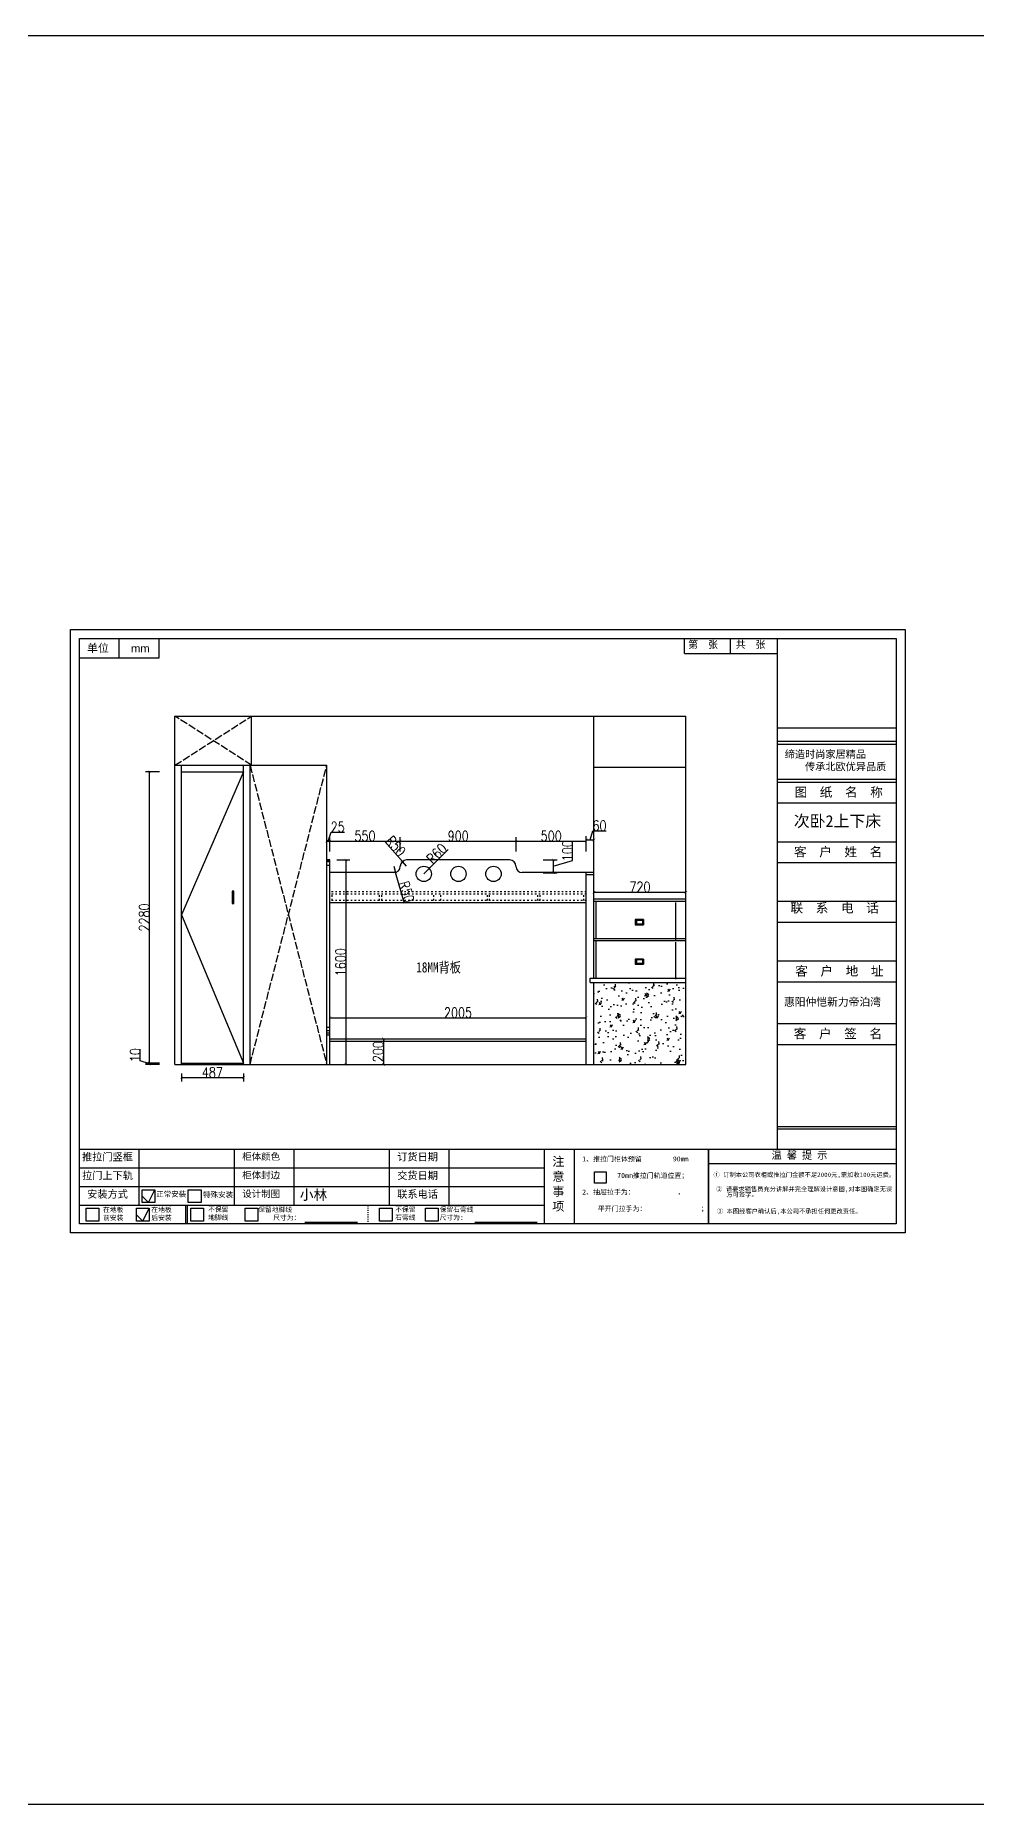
# Model space of a CAD drawing. Header units: millimetres. Extents: x 3255186 to 3429179, y -984851 to -941485.
# Drawn here: x 3392697 to 3400060, y -955326 to -941485 of the extents above; entities that cross this region are included whole.
import ezdxf
from ezdxf.lldxf.tags import DXFTag

# ---------------------------------------------------------------- set-up
doc = ezdxf.new("R2010")
doc.units = ezdxf.units.MM
doc.header["$PDMODE"] = 35
doc.linetypes.add('ACAD_ISO02W100', pattern=[15, 12, -3])
doc.linetypes.add('ACAD_ISO03W100', pattern=[30, 12, -18])
doc.layers.add('块', color=7, linetype='Continuous', lineweight=30)
doc.styles.add('CHINESE', font='', dxfattribs={"width": 0.8})
doc.styles.add('DIM_FONT', font='SIMPLEX.shx', dxfattribs={"width": 0.8})
doc.styles.add('ROMANS', font='romans')
doc.styles.get("Standard").update_dxf_attribs({"font": 'acaderef.shx', "bigfont": 'bigfont.shx'})
doc.styles.add('新宋体', font='', dxfattribs={"height": 80})
doc.styles.add('标注用字体', font='', dxfattribs={"height": 70})
doc.styles.get('CHINESE').set_extended_font_data('PMingLiU')
doc.styles.get('新宋体').set_extended_font_data('NSimSun')
doc.styles.get('标注用字体').set_extended_font_data('FangSong_GB2312')
tags = doc.linetypes.add('ACAD_ISO04W100', pattern=[30.5, 24, -3, 0.5, -3]).pattern_tags.tags
tags[10:11] = [DXFTag(74, 4), DXFTag(75, 0), DXFTag(340, '0'), DXFTag(46, 1.0), DXFTag(50, 0.0), DXFTag(44, 0.0), DXFTag(45, 0.0)]
tags[8:9] = [DXFTag(74, 4), DXFTag(75, 0), DXFTag(340, '0'), DXFTag(46, 1.0), DXFTag(50, 0.0), DXFTag(44, 0.0), DXFTag(45, 0.0)]
tags[6:7] = [DXFTag(74, 4), DXFTag(75, 0), DXFTag(340, '0'), DXFTag(46, 1.0), DXFTag(50, 0.0), DXFTag(44, 0.0), DXFTag(45, 0.0)]
tags[4:5] = [DXFTag(74, 4), DXFTag(75, 0), DXFTag(340, '0'), DXFTag(46, 1.0), DXFTag(50, 0.0), DXFTag(44, 0.0), DXFTag(45, 0.0)]
doc.dimstyles.new('ISO-25', dxfattribs={"dimtxt": 80, "dimasz": 20, "dimexe": 30, "dimexo": 80, "dimtad": 1, "dimdec": 0, "dimtxsty": 'DIM_FONT', "dimblk": 'ARCHTICK', "dimcen": 2.5, "dimadec": 0, "dimazin": 0, "dimtfac": 1, "dimtdec": 0, "dimtmove": 1, "dimatfit": 3, "dimfxl": 80, "dimfxlon": 1, "dimarcsym": 0})
doc.dimstyles.get("Standard").update_dxf_attribs({"dimscale": 100, "dimtxt": 3, "dimasz": 2, "dimexe": 1, "dimexo": 0, "dimgap": 1, "dimtad": 1, "dimdec": 0, "dimdsep": 46, "dimtxsty": 'CHINESE', "dimblk1": 'OBLIQUE', "dimblk2": 'OBLIQUE', "dimsah": 1, "dimcen": 0, "dimdle": 1, "dimclrd": 256, "dimclre": 256, "dimclrt": 256, "dimadec": 0, "dimazin": 0, "dimtfac": 1, "dimtdec": 0, "dimtix": 1, "dimtmove": 2, "dimatfit": 3, "dimldrblk": 'OBLIQUE', "dimfxl": 1, "dimtolj": 1, "dimtzin": 0, "dimarcsym": 0})
pattern_1 = [(45, (1305.171, -13759.847), (-2.245064, 2.245064), []), (45, (1305.171, -13758.2594), (-2.245064, 2.245064), [])]

# ---------------------------------------------------------------- blocks, each defined once
blk = doc.blocks.new('_ArchTick')
at = {"color": 0, "linetype": 'ByBlock', "const_width": 0.15}
blk.add_lwpolyline([(-0.5, -0.5), (0.5, 0.5)], dxfattribs=at)
blk = doc.blocks.new('*D368')
at = {"color": 0, "lineweight": -2, "ltscale": 5}
for p, q in [((3394976, -947868), (3394976, -947758)), ((3394976, -947788), (3395001, -947788)), ((3394988, -947788), (3395010, -947718)), ((3395001, -947868), (3395001, -947758)), ((3395010, -947718), (3395115, -947718))]:
    blk.add_line(p, q, dxfattribs=at)
at = {"layer": 'Defpoints', "color": 0, "ltscale": 5}
for p in [(3395001, -947788), (3394976, -947998), (3395001, -947998)]:
    blk.add_point(p, dxfattribs=at)
at = {"color": 0, "lineweight": -2, "ltscale": 5, "xscale": 20, "yscale": 20, "zscale": 20, "rotation": 180}
blk.add_blockref('_ArchTick', (3394976, -947788), dxfattribs=at)
at = {"color": 0, "lineweight": -2, "ltscale": 5, "xscale": 20, "yscale": 20, "zscale": 20}
blk.add_blockref('_ArchTick', (3395001, -947788), dxfattribs=at)
at = {"color": 0, "ltscale": 5, "insert": (3395062, -947677), "char_height": 80, "attachment_point": 5, "style": 'DIM_FONT'}
blk.add_mtext('25', dxfattribs=at)
blk = doc.blocks.new('*D369')
at = {"color": 0, "lineweight": -2, "ltscale": 5}
for p, q in [((3395001, -947868), (3395001, -947758)), ((3395001, -947788), (3395551, -947788)), ((3395551, -947868), (3395551, -947758))]:
    blk.add_line(p, q, dxfattribs=at)
at = {"layer": 'Defpoints', "color": 0, "ltscale": 5}
for p in [(3395551, -947788), (3395001, -947998), (3395551, -947985)]:
    blk.add_point(p, dxfattribs=at)
at = {"color": 0, "lineweight": -2, "ltscale": 5, "xscale": 20, "yscale": 20, "zscale": 20, "rotation": 180}
blk.add_blockref('_ArchTick', (3395001, -947788), dxfattribs=at)
at = {"color": 0, "lineweight": -2, "ltscale": 5, "xscale": 20, "yscale": 20, "zscale": 20}
blk.add_blockref('_ArchTick', (3395551, -947788), dxfattribs=at)
at = {"color": 0, "ltscale": 5, "insert": (3395276, -947748), "char_height": 80, "attachment_point": 5, "style": 'DIM_FONT'}
blk.add_mtext('550', dxfattribs=at)
blk = doc.blocks.new('*D370')
at = {"color": 0, "lineweight": -2, "ltscale": 5}
for p, q in [((3395551, -947868), (3395551, -947758)), ((3395551, -947788), (3396458, -947788)), ((3396458, -947868), (3396458, -947758))]:
    blk.add_line(p, q, dxfattribs=at)
at = {"layer": 'Defpoints', "color": 0, "ltscale": 5}
for p in [(3396458, -947788), (3395551, -947985), (3396458, -947997)]:
    blk.add_point(p, dxfattribs=at)
at = {"color": 0, "lineweight": -2, "ltscale": 5, "xscale": 20, "yscale": 20, "zscale": 20, "rotation": 180}
blk.add_blockref('_ArchTick', (3395551, -947788), dxfattribs=at)
at = {"color": 0, "lineweight": -2, "ltscale": 5, "xscale": 20, "yscale": 20, "zscale": 20}
blk.add_blockref('_ArchTick', (3396458, -947788), dxfattribs=at)
at = {"color": 0, "ltscale": 5, "insert": (3396004, -947748), "char_height": 80, "attachment_point": 5, "style": 'DIM_FONT'}
blk.add_mtext('900', dxfattribs=at)
blk = doc.blocks.new('*D371')
at = {"color": 0, "lineweight": -2, "ltscale": 5}
for p, q in [((3396458, -947868), (3396458, -947758)), ((3396458, -947788), (3397006, -947788)), ((3397006, -947868), (3397006, -947758))]:
    blk.add_line(p, q, dxfattribs=at)
at = {"layer": 'Defpoints', "color": 0, "ltscale": 5}
for p in [(3397006, -947788), (3396458, -947997), (3397006, -948035)]:
    blk.add_point(p, dxfattribs=at)
at = {"color": 0, "lineweight": -2, "ltscale": 5, "xscale": 20, "yscale": 20, "zscale": 20, "rotation": 180}
blk.add_blockref('_ArchTick', (3396458, -947788), dxfattribs=at)
at = {"color": 0, "lineweight": -2, "ltscale": 5, "xscale": 20, "yscale": 20, "zscale": 20}
blk.add_blockref('_ArchTick', (3397006, -947788), dxfattribs=at)
at = {"color": 0, "ltscale": 5, "insert": (3396732, -947748), "char_height": 80, "attachment_point": 5, "style": 'DIM_FONT'}
blk.add_mtext('500', dxfattribs=at)
blk = doc.blocks.new('*D372')
at = {"color": 0, "lineweight": -2, "ltscale": 5}
for p in [(3395430, -947790), (3395601, -947985)]:
    blk.add_line(p, (3395568, -947947), dxfattribs=at)
at = {"layer": 'Defpoints', "color": 0, "ltscale": 5}
for p in [(3395568, -947947), (3395601, -947985)]:
    blk.add_point(p, dxfattribs=at)
at = {"color": 0, "lineweight": -2, "ltscale": 5, "xscale": 20, "yscale": 20, "zscale": 20, "rotation": 311.2728674683372}
blk.add_blockref('_ArchTick', (3395568, -947947), dxfattribs=at)
at = {"color": 0, "ltscale": 5, "insert": (3395516, -947827), "char_height": 80, "attachment_point": 5, "rotation": 311.2729, "style": 'DIM_FONT'}
blk.add_mtext('R50', dxfattribs=at)
blk = doc.blocks.new('*D373')
at = {"color": 0, "lineweight": -2, "ltscale": 5}
for p in [(3395501, -947985), (3395585, -948277)]:
    blk.add_line(p, (3395515, -948033), dxfattribs=at)
at = {"layer": 'Defpoints', "color": 0, "ltscale": 5}
for p in [(3395501, -947985), (3395515, -948033)]:
    blk.add_point(p, dxfattribs=at)
at = {"color": 0, "lineweight": -2, "ltscale": 5, "xscale": 20, "yscale": 20, "zscale": 20, "rotation": 106.1117004443159}
blk.add_blockref('_ArchTick', (3395515, -948033), dxfattribs=at)
at = {"color": 0, "ltscale": 5, "insert": (3395601, -948184), "char_height": 80, "attachment_point": 5, "rotation": 286.1117, "style": 'DIM_FONT'}
blk.add_mtext('R50', dxfattribs=at)
blk = doc.blocks.new('*D374')
at = {"color": 0, "lineweight": -2, "ltscale": 5}
for p in [(3395925, -947854), (3395735, -948045)]:
    blk.add_line(p, (3395778, -948002), dxfattribs=at)
at = {"layer": 'Defpoints', "color": 0, "ltscale": 5}
for p in [(3395735, -948045), (3395778, -948002)]:
    blk.add_point(p, dxfattribs=at)
at = {"color": 0, "lineweight": -2, "ltscale": 5, "xscale": 20, "yscale": 20, "zscale": 20, "rotation": 225.0260053681969}
blk.add_blockref('_ArchTick', (3395778, -948002), dxfattribs=at)
at = {"color": 0, "ltscale": 5, "insert": (3395837, -947885), "char_height": 80, "attachment_point": 5, "rotation": 45.026, "style": 'DIM_FONT'}
blk.add_mtext('R60', dxfattribs=at)
blk = doc.blocks.new('*D375')
at = {"color": 0, "lineweight": -2, "ltscale": 5}
for p, q in [((3395056, -947935), (3395156, -947935)), ((3395126, -947935), (3395126, -949535)), ((3395056, -949535), (3395156, -949535))]:
    blk.add_line(p, q, dxfattribs=at)
at = {"layer": 'Defpoints', "color": 0, "ltscale": 5}
for p in [(3394976, -947935), (3394976, -949535), (3395126, -949535)]:
    blk.add_point(p, dxfattribs=at)
at = {"color": 0, "lineweight": -2, "ltscale": 5, "xscale": 20, "yscale": 20, "zscale": 20}
for p, rotation in [((3395126, -947935), 90), ((3395126, -949535), 270)]:
    blk.add_blockref('_ArchTick', p, dxfattribs=dict(at, rotation=rotation))
at = {"color": 0, "ltscale": 5, "insert": (3395085, -948735), "char_height": 80, "attachment_point": 5, "rotation": 90, "style": 'DIM_FONT'}
blk.add_mtext('1600', dxfattribs=at)
blk = doc.blocks.new('*D378')
at = {"color": 0, "lineweight": -2, "ltscale": 5}
for p, q in [((3397006, -947858), (3397006, -947748)), ((3397006, -947778), (3397066, -947778)), ((3397036, -947778), (3397057, -947708)), ((3397057, -947708), (3397162, -947708)), ((3397066, -947858), (3397066, -947748))]:
    blk.add_line(p, q, dxfattribs=at)
at = {"layer": 'Defpoints', "color": 0, "ltscale": 5}
for p in [(3397066, -947778), (3397006, -948035), (3397066, -948895)]:
    blk.add_point(p, dxfattribs=at)
at = {"color": 0, "lineweight": -2, "ltscale": 5, "xscale": 20, "yscale": 20, "zscale": 20, "rotation": 180}
blk.add_blockref('_ArchTick', (3397006, -947778), dxfattribs=at)
at = {"color": 0, "lineweight": -2, "ltscale": 5, "xscale": 20, "yscale": 20, "zscale": 20}
blk.add_blockref('_ArchTick', (3397066, -947778), dxfattribs=at)
at = {"color": 0, "ltscale": 5, "insert": (3397110, -947667), "char_height": 80, "attachment_point": 5, "style": 'DIM_FONT'}
blk.add_mtext('60', dxfattribs=at)
blk = doc.blocks.new('*D405')
at = {"color": 0, "lineweight": -2, "ltscale": 5}
for p, q in [((3396899, -947939), (3396899, -947786)), ((3396668, -947935), (3396778, -947935)), ((3396748, -947935), (3396748, -948035)), ((3396748, -947985), (3396899, -947939)), ((3396668, -948035), (3396778, -948035))]:
    blk.add_line(p, q, dxfattribs=at)
at = {"layer": 'Defpoints', "color": 0, "ltscale": 5}
for p in [(3396406, -947935), (3396506, -948035), (3396748, -948035)]:
    blk.add_point(p, dxfattribs=at)
at = {"color": 0, "lineweight": -2, "ltscale": 5, "xscale": 20, "yscale": 20, "zscale": 20}
for p, rotation in [((3396748, -947935), 90), ((3396748, -948035), 270)]:
    blk.add_blockref('_ArchTick', p, dxfattribs=dict(at, rotation=rotation))
at = {"color": 0, "ltscale": 5, "insert": (3396859, -947863), "char_height": 80, "attachment_point": 5, "rotation": 90, "style": 'DIM_FONT'}
blk.add_mtext('100', dxfattribs=at)
blk = doc.blocks.new('*D406')
at = {"color": 0, "lineweight": -2, "ltscale": 5}
for p, q in [((3395419, -949335), (3395449, -949335)), ((3395419, -949335), (3395419, -949535)), ((3395419, -949535), (3395449, -949535))]:
    blk.add_line(p, q, dxfattribs=at)
at = {"layer": 'Defpoints', "color": 0, "ltscale": 5}
for p in [(3395382, -949335), (3395382, -949535), (3395419, -949535)]:
    blk.add_point(p, dxfattribs=at)
at = {"color": 0, "lineweight": -2, "ltscale": 5, "xscale": 20, "yscale": 20, "zscale": 20}
for p, rotation in [((3395419, -949335), 90), ((3395419, -949535), 270)]:
    blk.add_blockref('_ArchTick', p, dxfattribs=dict(at, rotation=rotation))
at = {"color": 0, "ltscale": 5, "insert": (3395378, -949435), "char_height": 80, "attachment_point": 5, "rotation": 90, "style": 'DIM_FONT'}
blk.add_mtext('200', dxfattribs=at)
blk = doc.blocks.new('*D407')
at = {"color": 0, "lineweight": -2, "ltscale": 5}
for p, q in [((3395001, -949250), (3395001, -949140)), ((3395001, -949170), (3397006, -949170)), ((3397006, -949250), (3397006, -949140))]:
    blk.add_line(p, q, dxfattribs=at)
at = {"layer": 'Defpoints', "color": 0, "ltscale": 5}
for p in [(3397006, -949170), (3395001, -949335), (3397006, -949335)]:
    blk.add_point(p, dxfattribs=at)
at = {"color": 0, "lineweight": -2, "ltscale": 5, "xscale": 20, "yscale": 20, "zscale": 20, "rotation": 180}
blk.add_blockref('_ArchTick', (3395001, -949170), dxfattribs=at)
at = {"color": 0, "lineweight": -2, "ltscale": 5, "xscale": 20, "yscale": 20, "zscale": 20}
blk.add_blockref('_ArchTick', (3397006, -949170), dxfattribs=at)
at = {"color": 0, "ltscale": 5, "insert": (3396003, -949130), "char_height": 80, "attachment_point": 5, "style": 'DIM_FONT'}
blk.add_mtext('2005', dxfattribs=at)
blk = doc.blocks.new('衣柜内拉手')
h = blk.add_hatch()
h.set_pattern_fill('STEEL', color=256, style=0)
h.set_pattern_definition(pattern_1)
h.paths.add_polyline_path([(-30, 0), (-40, 0), (-40, -50), (-30, -50)])
h = blk.add_hatch()
h.set_pattern_fill('STEEL', color=256, style=0)
h.set_pattern_definition(pattern_1)
h.paths.add_polyline_path([(40, 0), (30, 0), (30, -50), (40, -50)])
for p, q in [((-40, 0), (40, 0)), ((-40, 0), (-40, -50)), ((-30, 0), (-30, -50)), ((30, 0), (30, -50)), ((40, 0), (40, -50)), ((40, -50), (-40, -50))]:
    blk.add_line(p, q)
for centre, start, end in [((0, -258), 83.1787, 96.8213), ((0, 208), 263.1787, 276.8213)]:
    blk.add_arc(centre, 253, start, end)
blk = doc.blocks.new('*D410')
at = {"color": 0, "lineweight": -2, "ltscale": 5}
for p, q in [((3397066, -948188), (3397066, -948158)), ((3397066, -948188), (3397786, -948188)), ((3397786, -948188), (3397786, -948158))]:
    blk.add_line(p, q, dxfattribs=at)
at = {"layer": 'Defpoints', "color": 0, "ltscale": 5}
for p in [(3397786, -948188), (3397066, -948261), (3397786, -948261)]:
    blk.add_point(p, dxfattribs=at)
at = {"color": 0, "lineweight": -2, "ltscale": 5, "xscale": 20, "yscale": 20, "zscale": 20, "rotation": 180}
blk.add_blockref('_ArchTick', (3397066, -948188), dxfattribs=at)
at = {"color": 0, "lineweight": -2, "ltscale": 5, "xscale": 20, "yscale": 20, "zscale": 20}
blk.add_blockref('_ArchTick', (3397786, -948188), dxfattribs=at)
at = {"color": 0, "ltscale": 5, "insert": (3397426, -948147), "char_height": 80, "attachment_point": 5, "style": 'DIM_FONT'}
blk.add_mtext('720', dxfattribs=at)
blk = doc.blocks.new('*D475')
at = {"color": 0, "lineweight": -2, "ltscale": 5}
for p, q in [((3393669, -947245), (3393559, -947245)), ((3393589, -949525), (3393589, -947245)), ((3393669, -949525), (3393559, -949525))]:
    blk.add_line(p, q, dxfattribs=at)
at = {"layer": 'Defpoints', "color": 0, "ltscale": 5}
for p in [(3393589, -947245), (3393839, -947245), (3393839, -949525)]:
    blk.add_point(p, dxfattribs=at)
at = {"color": 0, "lineweight": -2, "ltscale": 5, "xscale": 20, "yscale": 20, "zscale": 20}
for p, rotation in [((3393589, -947245), 90), ((3393589, -949525), 270)]:
    blk.add_blockref('_ArchTick', p, dxfattribs=dict(at, rotation=rotation))
at = {"color": 0, "ltscale": 5, "insert": (3393549, -948385), "char_height": 80, "attachment_point": 5, "rotation": 90, "style": 'DIM_FONT'}
blk.add_mtext('2280', dxfattribs=at)
blk = doc.blocks.new('*D476')
at = {"color": 0, "lineweight": -2, "ltscale": 5}
for p, q in [((3393839, -949605), (3393839, -949668)), ((3393839, -949638), (3394326, -949638)), ((3394326, -949605), (3394326, -949668))]:
    blk.add_line(p, q, dxfattribs=at)
at = {"layer": 'Defpoints', "color": 0, "ltscale": 5}
for p in [(3393839, -949525), (3394326, -949525), (3394326, -949638)]:
    blk.add_point(p, dxfattribs=at)
at = {"color": 0, "lineweight": -2, "ltscale": 5, "xscale": 20, "yscale": 20, "zscale": 20, "rotation": 180}
blk.add_blockref('_ArchTick', (3393839, -949638), dxfattribs=at)
at = {"color": 0, "lineweight": -2, "ltscale": 5, "xscale": 20, "yscale": 20, "zscale": 20}
blk.add_blockref('_ArchTick', (3394326, -949638), dxfattribs=at)
at = {"color": 0, "ltscale": 5, "insert": (3394082, -949598), "char_height": 80, "attachment_point": 5, "style": 'DIM_FONT'}
blk.add_mtext('487', dxfattribs=at)
blk = doc.blocks.new('*D477')
at = {"color": 0, "lineweight": -2, "ltscale": 5}
for p, q in [((3393518, -949508), (3393518, -949416)), ((3393589, -949530), (3393518, -949508)), ((3393669, -949525), (3393559, -949525)), ((3393669, -949535), (3393559, -949535)), ((3393589, -949525), (3393589, -949535))]:
    blk.add_line(p, q, dxfattribs=at)
at = {"layer": 'Defpoints', "color": 0, "ltscale": 5}
for p in [(3393589, -949535), (3393839, -949525), (3393839, -949535)]:
    blk.add_point(p, dxfattribs=at)
at = {"color": 0, "lineweight": -2, "ltscale": 5, "xscale": 20, "yscale": 20, "zscale": 20}
for p, rotation in [((3393589, -949525), 90), ((3393589, -949535), 270)]:
    blk.add_blockref('_ArchTick', p, dxfattribs=dict(at, rotation=rotation))
at = {"color": 0, "ltscale": 5, "insert": (3393478, -949462), "char_height": 80, "attachment_point": 5, "rotation": 90, "style": 'DIM_FONT'}
blk.add_mtext('10', dxfattribs=at)
blk = doc.blocks.new('M')
for p, q in [((7224, 24106), (7224, 32333)), ((7224, 32333), (18599, 32332)), ((18599, 32332), (18599, 24106)), ((7346, 24228), (7345, 32211)), ((7345, 32211), (18477, 32210)), ((7886, 31941), (7886, 32211)), ((8426, 32211), (8426, 31941)), ((15589, 32004), (15589, 32211)), ((16220, 32004), (16220, 32211)), ((16852, 32210), (16852, 25243)), ((18477, 32210), (18477, 24228)), ((8426, 31941), (7345, 31941)), ((15589, 32004), (16852, 32004)), ((16852, 30991), (18477, 30991)), ((16852, 30810), (18477, 30810)), ((16852, 30770), (18477, 30770)), ((16852, 30294), (18477, 30294)), ((16852, 30253), (18477, 30253)), ((16852, 29969), (18477, 29969)), ((16852, 29440), (18477, 29440)), ((16852, 29156), (18477, 29156)), ((16852, 28628), (18477, 28628)), ((16852, 28343), (18477, 28343)), ((16852, 27815), (18477, 27815)), ((16852, 27531), (18477, 27531)), ((16852, 26962), (18477, 26962)), ((16852, 26677), (18477, 26677)), ((16852, 25557), (18477, 25557)), ((16852, 25527), (18477, 25527)), ((18477, 25243), (7346, 25243)), ((8159, 24482), (8159, 25243)), ((9459, 24482), (9459, 25243)), ((10272, 24482), (10272, 25243)), ((11572, 24482), (11572, 25243)), ((12385, 24482), (12385, 25243)), ((13685, 24228), (13685, 25243)), ((14091, 24228), (14091, 25243)), ((15913, 25243), (15913, 24232)), ((15916, 25243), (15916, 24232)), ((13685, 24989), (7346, 24989)), ((18477, 25050), (15913, 25050)), ((13685, 24736), (7346, 24736)), ((13685, 24482), (7346, 24482)), ((8792, 24228), (8792, 24482)), ((8819, 24228), (8819, 24482)), ((18477, 24228), (7346, 24228)), ((10414, 24254), (11133, 24254)), ((12734, 24254), (13581, 24254)), ((18599, 24106), (7224, 24106))]:
    blk.add_line(p, q)
at = {"color": 0, "ltscale": 5}
for p, q in [((8199, 24608), (8286, 24520)), ((8286, 24520), (8372, 24696)), ((8207, 24266), (8294, 24442)), ((8121, 24354), (8207, 24266))]:
    blk.add_line(p, q, dxfattribs=at)
at = {"linetype": 'ACAD_ISO03W100'}
blk.add_line((11279, 24228), (11279, 24482), dxfattribs=at)
at = {"lineweight": 25}
for points in [[(7434, 24442), (7607, 24442), (7607, 24266), (7434, 24266)], [(8120, 24442), (8293, 24442), (8293, 24266), (8120, 24266)], [(8861, 24442), (9034, 24442), (9034, 24266), (8861, 24266)], [(9601, 24442), (9774, 24442), (9774, 24266), (9601, 24266)], [(11433, 24442), (11606, 24442), (11606, 24266), (11433, 24266)], [(12062, 24442), (12235, 24442), (12235, 24266), (12062, 24266)]]:
    blk.add_lwpolyline(points, close=True, dxfattribs=at)
at = {"layer": '块'}
blk.add_lwpolyline([(14364, 24939), (14524, 24939), (14524, 24783), (14364, 24783)], close=True, dxfattribs=at)
at = {"layer": '块', "lineweight": 25}
for points in [[(8199, 24696), (8372, 24696), (8372, 24520), (8199, 24520)], [(8828, 24696), (9001, 24696), (9001, 24520), (8828, 24520)]]:
    blk.add_lwpolyline(points, close=True, dxfattribs=at)
at = {"char_height": 109.1, "attachment_point": 5}
for s, insert in [('{\\fSimSun|b0|i0|c134|p54;单位}', (7596, 32074)), ('{\\fArial|b0|i0|c0|p32;mm}', (8174, 32074))]:
    blk.add_mtext(s, dxfattribs=dict(at, insert=insert))
at = {"attachment_point": 1}
for s, insert, char_height, width in [('{\\fSimSun|b0|i0|c134|p54;第  张}', (15641, 32177), 99.06, 2286.9), ('{\\fSimSun|b0|i0|c134|p54;共  张}', (16289, 32178), 99.06, 2286.9), ('{\\fSimSun|b0|i0|c134|p2;缔造时尚家居精品\\P    传承北欧优异品质}', (16957, 30683), 101.58, 1676.49), ('{\\fSimSun|b0|i0|c134|p54;推拉门竖框}', (7380, 25194), 101.58, 748), ('{\\fSimSun|b0|i0|c134|p54;订货日期}', (11676, 25194), 101.58, 567.91), ('{\\fSimHei|b0|i0|c134|p2;注意事项}', (13789, 25141), 121.9, 119.08), ('{\\fSimSun|b0|i0|c134|p54;温 馨 提 示}', (16777, 25217), 101.58, 2345.16), ('{\\fSimSun|b0|i0|c134|p54;拉门上下轨}', (7380, 24940), 101.58, 748), ('{\\fSimSun|b0|i0|c134|p54;交货日期}', (11676, 24940), 101.58, 567.91), ('{\\fSimSun|b0|i0|c134|p54;安装方式}', (7450, 24686), 101.58, 567.91), ('{\\fSimSun|b0|i0|c134|p54;正常安装}', (8390, 24672), 73.14, 538.56), ('{\\fSimSun|b0|i0|c134|p54;特殊安装}', (9029, 24665), 73.14, 538.56), ('{\\fSimSun|b0|i0|c134|p54;联系电话}', (11676, 24686), 101.58, 567.91), ('{\\fSimSun|b0|i0|c134|p54;在地板\\P前安装}', (7666, 24456), 65.83, 645.46), ('{\\fSimSun|b0|i0|c134|p54;在地板\\P后安装}', (8324, 24456), 65.83, 645.46), ('{\\fSimSun|b0|i0|c134|p54;不保留\\P地脚线}', (9098, 24460), 65.83, 645.46), ('{\\fSimSun|b0|i0|c134|p54;保留地脚线\\P    尺寸为：}', (9780, 24458), 65.83, 801.54), ('{\\fSimSun|b0|i0|c134|p54;不保留\\P\\fSimSun|b0|i0|c134|p2;石膏线}', (11648, 24460), 65.83, 645.46), ('{\\fSimSun|b0|i0|c134|p54;保留\\fSimSun|b0|i0|c134|p2;石膏线\\P尺寸为:}', (12254, 24460), 65.83, 645.46)]:
    blk.add_mtext(s, dxfattribs=dict(at, insert=insert, char_height=char_height, width=width))
for s, insert, char_height, width, style in [('图  纸  名  称', (17091, 30178), 126.2, 1414.86, '新宋体'), ('客  户  姓  名', (17083, 29365), 126.2, 1414.86, '新宋体'), ('联  系  电  话', (17036, 28600), 126.2, 1756.25, '新宋体'), ('客  户  地  址', (17100, 27740), 126.2, 1414.86, '新宋体'), ('客  户  签  名', (17081, 26887), 126.2, 1414.86, '新宋体'), ('柜体颜色  ', (9563, 25194), 92.1, 1815.91, '新宋体'), ('{\\fSimSun|b0|i0|c134|p2;1、推拉门柜体预留        90mm           \\P       \\P         70mm推拉门轨道位置；\\P\\P2、抽屉拉手为：\\L           \\l，\\P   \\P    平开门拉手为：\\L              \\l；\\P               }', (14197, 25149), 67.72, 4207.93, '标注用字体'), ('{\\fSimSun|b0|i0|c134|p54;柜体封边}', (9563, 24940), 92.1, 1815.91, '新宋体'), ('{\\fSimSun|b0|i0|c134|p54;设计制图}', (9563, 24686), 92.1, 1815.91, '新宋体')]:
    blk.add_mtext(s, dxfattribs=dict(at, insert=insert, char_height=char_height, width=width, style=style))
at = {"char_height": 101.55, "attachment_point": 1, "style": 'ROMANS'}
for s, insert in [('{\\fSimSun|b0|i0|c134|p2;\\H0.8x;     \\H0.75x;    ① 订制本公司衣柜或推拉门金额不足2000元,需加收100元运费。\\P        }', (15519, 24930)), ('{\\fSimSun|b0|i0|c134|p2;\\P\\H0.6x;        \u3000 ② 请要求销售员充分讲解并完全理解设计意图,对本图确定无误}', (15508, 24904)), ('{\\fSimSun|b0|i0|c134|p2;\\P\\H0.6x;\\P           方可签字。}', (15638, 24931)), ('{\\fSimSun|b0|i0|c134|p2;\\P\\H0.6x;           ③ 本图经客户确认后,本公司不承担任何更改责任。}', (15508, 24602))]:
    blk.add_mtext(s, dxfattribs=dict(at, insert=insert))

msp = doc.modelspace()

# ---------------------------------------------------------------- hatches: boundary and pattern name
at = {"ltscale": 5}
h = msp.add_hatch(dxfattribs=at)
h.set_pattern_fill('AR-CONC', color=252, angle=45, style=0)
h.set_pattern_definition([(95, (98938.11, -34159.81), (140.0946503, 117.5533794), [19.05, -209.55]), (40, (98938.11, -34159.81), (-160.017889, 110.177007), [15.24, -167.64]), (145.451, (98949.78, -34150.02), (-19.922158, 227.730237), [16.19, -178.09]), (91.1842, (98902.2, -34123.9), (221.410243, 161.953413), [28.575, -314.325]), (141.6356, (98920.64, -34110.4), (-7.086144, 342.826432), [24.285, -267.135]), (36.184, (98902.2, -34123.9), (-7.085572, 342.826385), [22.86, -251.46]), (66, (98929.13, -34114.91), (179.520551, 34.895268), [19.05, -209.55]), (11, (98929.13, -34114.91), (-86.539927, 173.941193), [15.24, -167.64]), (116.4514, (98944.09, -34112), (92.98004, 208.836456), [16.19, -178.09]), (82.5, (98938.11, -34159.81), (-57.6054691, 61.9734137), [0, -165.608, 0, -170.18, 0, -168.275]), (52.5, (98938.11, -34159.81), (-23.5897273, 118.0870003), [0, -97.028, 0, -161.798, 0, -64.135]), (12.5, (98898.06, -34199.864), (99.927863, 91.8261956), [0, -63.5, 0, -198.12, 0, -262.89]), (2.5, (98880.1, -34217.82), (86.7639044, 122.722393), [0, -82.55, 0, -131.572, 0, -186.69])])
h.paths.add_polyline_path([(3397065.9, -949534.7), (3397785.9, -949534.7), (3397785.9, -948894.7), (3397065.9, -948894.7)])

# ---------------------------------------------------------------- linework, layer by layer
for p, q in [((3393788.9, -946809.7), (3397785.9, -946809.7)), ((3393788.9, -949534.7), (3393788.9, -946809.7)), ((3394388.9, -947194.7), (3394388.9, -946809.7)), ((3397065.9, -948859.7), (3397065.9, -946809.7)), ((3397785.9, -949534.7), (3397785.9, -946809.7)), ((3393788.9, -947194.7), (3394975.9, -947194.7)), ((3393838.9, -949534.7), (3393838.9, -947194.7)), ((3393838.9, -947244.7), (3394325.9, -947244.7)), ((3394325.9, -949534.7), (3394325.9, -947194.7)), ((3394375.9, -949534.7), (3394375.9, -947194.7)), ((3394975.9, -949534.7), (3394975.9, -947194.7)), ((3395000.9, -947934.7), (3394975.9, -947934.7)), ((3395000.9, -947939.7), (3394975.9, -947939.7)), ((3395000.9, -947949.7), (3394975.9, -947949.7)), ((3395000.9, -949534.7), (3395000.9, -947934.7)), ((3396405.9, -947934.7), (3395601, -947934.7)), ((3395000.9, -947979.7), (3394975.9, -947979.7)), ((3395501, -948034.7), (3395000.9, -948034.7)), ((3395551, -947984.7), (3395551, -947984.7)), ((3396455.9, -947984.7), (3396455.9, -947984.7)), ((3397065.9, -948034.7), (3396505.9, -948034.7)), ((3397005.9, -949534.7), (3397005.9, -948034.7)), ((3397065.9, -948052.7), (3397005.9, -948052.7)), ((3397005.9, -948270.7), (3395000.9, -948270.7)), ((3397083.9, -948551.2), (3397083.9, -948260.7)), ((3397707.1, -948559.4), (3397707.1, -948268.9)), ((3397083.9, -948859.7), (3397083.9, -948569.2)), ((3397707.1, -948867.9), (3397707.1, -948577.4)), ((3397035.9, -948894.7), (3397035.9, -948859.7)), ((3397065.9, -949534.7), (3397065.9, -948894.7)), ((3394975.9, -949243.7), (3395000.9, -949243.7)), ((3394975.9, -949268.7), (3395000.9, -949268.7)), ((3394975.9, -949288.7), (3395000.9, -949288.7)), ((3394975.9, -949303.7), (3395000.9, -949303.7)), ((3395000.9, -949334.7), (3397005.9, -949334.7)), ((3395000.9, -949352.7), (3397005.9, -949352.7)), ((3393788.9, -949534.7), (3397785.9, -949534.7)), ((3393838.9, -949524.7), (3394325.9, -949524.7))]:
    msp.add_line(p, q)
at = {"color": 252, "linetype": 'ACAD_ISO02W100', "ltscale": 5}
for p, q in [((3394388.9, -947194.7), (3393788.9, -946809.7)), ((3393788.9, -947194.7), (3394388.9, -946809.7)), ((3394375.9, -947194.7), (3394975.9, -949534.7)), ((3394375.9, -949534.7), (3394975.9, -947194.7))]:
    msp.add_line(p, q, dxfattribs=at)
at = {"ltscale": 5}
for p, q in [((3397785.9, -947212.7), (3397065.9, -947212.7)), ((3397785.9, -948242.7), (3397065.9, -948242.7)), ((3397785.9, -948260.7), (3397065.9, -948260.7)), ((3397785.9, -948551.2), (3397065.9, -948551.2)), ((3397785.9, -948569.2), (3397065.9, -948569.2)), ((3397035.9, -948859.7), (3397785.9, -948859.7)), ((3397035.9, -948894.7), (3397785.9, -948894.7))]:
    msp.add_line(p, q, dxfattribs=at)
at = {"color": 1, "linetype": 'ByBlock'}
msp.add_line((3395551, -947984.7), (3395551, -947984.7), dxfattribs=at)
at = {"color": 251, "linetype": 'ACAD_ISO03W100'}
for p, q in [((3397005.9, -948184.7), (3395000.9, -948184.7)), ((3397005.9, -948202.7), (3395000.9, -948202.7)), ((3395000.9, -948252.7), (3395000.9, -948202.7)), ((3397005.9, -948252.7), (3395000.9, -948252.7)), ((3395018.9, -948252.7), (3395018.9, -948202.7)), ((3395389.4, -948252.7), (3395389.4, -948202.7)), ((3395407.4, -948252.7), (3395407.4, -948202.7)), ((3395814.5, -948252.7), (3395814.5, -948202.7)), ((3395868.5, -948252.7), (3395868.5, -948202.7)), ((3396232.4, -948252.7), (3396232.4, -948202.7)), ((3396250.4, -948252.7), (3396250.4, -948202.7)), ((3396628.6, -948252.7), (3396628.6, -948202.7)), ((3396646.6, -948252.7), (3396646.6, -948202.7)), ((3396987.9, -948252.7), (3396987.9, -948202.7)), ((3397005.9, -948252.7), (3397005.9, -948202.7))]:
    msp.add_line(p, q, dxfattribs=at)
at = {"color": 6, "ltscale": 5}
msp.add_lwpolyline([(3255352.8, -941484.6), (3429179.2, -941484.6), (3429179.2, -955325.7), (3255352.8, -955325.7)], close=True, dxfattribs=at)
at = {"color": 252, "linetype": 'ACAD_ISO04W100', "ltscale": 5}
msp.add_lwpolyline([(3394325.9, -947244.7), (3393838.9, -948364.7), (3394325.9, -949524.7)], dxfattribs=at)
msp.add_lwpolyline([(3394237.5, -948181.1), (3394237.5, -948274.1, 0.4142136), (3394239.5, -948276.1), (3394248.4, -948276.1, 0.4142136), (3394250.3, -948274.1), (3394250.3, -948181.1, 0.4142136), (3394248.4, -948179.1), (3394239.5, -948179.1, 0.4142136)], format="xyb", close=True)
at = {"ltscale": 5}
for centre in [(3395735.4, -948044.6), (3396006.5, -948044.6), (3396280.5, -948044.6)]:
    msp.add_circle(centre, 60, dxfattribs=at)
for centre, start, end in [((3395601, -947984.7), 90, 180), ((3396405.9, -947984.7), 0, 90), ((3395501, -947984.7), 270, 0), ((3396505.9, -947984.7), 180, 270)]:
    msp.add_arc(centre, 50, start, end)

# ---------------------------------------------------------------- block references
for name, p, xscale, yscale, zscale in [('M', (3388827.2, -964687.4), 0.5738822368439287, 0.5738822369748959, 0.5738822369280001), ('衣柜内拉手', (3397421.9, -948402), -0.8000000002793968, 0.8000000000465661, 0.8000000000000007), ('衣柜内拉手', (3397421.9, -948710.5), -0.8000000002793968, 0.8000000000465661, 0.8000000000000007)]:
    msp.add_blockref(name, p, dxfattribs=dict(xscale=xscale, yscale=yscale, zscale=zscale))

# ---------------------------------------------------------------- texts
at = {"lineweight": 13, "insert": (3398629.4, -947585.2), "char_height": 91.19, "width": 1850.479, "attachment_point": 1, "style": '新宋体'}
msp.add_mtext('次卧2上下床', dxfattribs=at)
at = {"insert": (3395676.6, -948735.3), "char_height": 80, "width": 1175.852, "attachment_point": 1, "style": 'DIM_FONT'}
msp.add_mtext('{\\fSimSun|b0|i0|c134|p2;18MM背板}', dxfattribs=at)
at = {"attachment_point": 1}
for s, insert, char_height, width in [('{\\fSimSun|b0|i0|c134|p2;惠阳仲恺新力帝泊湾}', (3398552.8, -949015), 61.803, 1317.013), ('{\\fSimSun|b0|i0|c134|p2;小林}', (3394765.2, -950515), 78.798, 1097.511)]:
    msp.add_mtext(s, dxfattribs=dict(at, insert=insert, char_height=char_height, width=width))

# ---------------------------------------------------------------- dimensions: what is measured, and where the dimension line sits
at = {"ltscale": 5}
for base, p1, p2, picture, middle in [((3393589.2, -947244.7), (3393838.9, -949524.7), (3393838.9, -947244.7), '*D475', (3393548.6, -948384.7)), ((3396748.2, -948034.7), (3396405.9, -947934.7), (3396505.9, -948034.7), '*D405', (3396858.6, -947938.8)), ((3395418.9, -949534.7), (3395382, -949334.7), (3395382, -949534.7), '*D406', (3395378.3, -949434.7)), ((3393589.2, -949534.7), (3393838.9, -949524.7), (3393838.9, -949534.7), '*D477', (3393477.7, -949507.8))]:
    dim = msp.add_linear_dim(base=base, p1=p1, p2=p2, angle=90, dimstyle='ISO-25', dxfattribs=at)
    dim.commit()
    dim.dimension.update_dxf_attribs({"geometry": picture, "text_midpoint": middle})
for base, p1, p2, picture, middle in [((3395000.9, -947788.5), (3394975.9, -947997.7), (3395000.9, -947997.7), '*D368', (3395010.3, -947676.9)), ((3395551, -947788.5), (3395000.9, -947997.7), (3395551, -947984.7), '*D369', (3395276, -947747.9))]:
    dim = msp.add_linear_dim(base=base, p1=p1, p2=p2, dimstyle='Standard', override={"dimscale": 1, "dimtxt": 80, "dimasz": 20, "dimexe": 30, "dimexo": 80, "dimgap": 0.625, "dimdsep": 44, "dimtxsty": 'DIM_FONT', "dimblk": 'ArchTick', "dimsah": 0, "dimcen": 2.5, "dimdle": 0, "dimclrd": 0, "dimclre": 0, "dimclrt": 0, "dimtix": 0, "dimtmove": 1, "dimfxl": 80, "dimfxlon": 1, "dimtolj": 0, "dimtzin": 8}, dxfattribs=at)
    dim.commit()
    dim.dimension.update_dxf_attribs({"geometry": picture, "text_midpoint": middle})
for base, p1, p2, text, picture, middle in [((3396457.5, -947788.5), (3395551, -947984.7), (3396457.5, -947997.3), '900', '*D370', (3396004.3, -947747.9)), ((3397005.9, -947788.5), (3396457.5, -947997.3), (3397005.9, -948034.7), '500', '*D371', (3396731.7, -947747.9))]:
    dim = msp.add_linear_dim(base=base, p1=p1, p2=p2, text=text, dimstyle='Standard', override={"dimscale": 1, "dimtxt": 80, "dimasz": 20, "dimexe": 30, "dimexo": 80, "dimgap": 0.625, "dimdsep": 44, "dimtxsty": 'DIM_FONT', "dimblk": 'ArchTick', "dimsah": 0, "dimcen": 2.5, "dimdle": 0, "dimclrd": 0, "dimclre": 0, "dimclrt": 0, "dimtix": 0, "dimtmove": 1, "dimfxl": 80, "dimfxlon": 1, "dimtolj": 0, "dimtzin": 8}, dxfattribs=at)
    dim.commit()
    dim.dimension.update_dxf_attribs({"geometry": picture, "text_midpoint": middle})
for base, p1, p2, picture, middle in [((3397065.9, -947778.5), (3397005.9, -948034.7), (3397065.9, -948894.7), '*D378', (3397057.8, -947666.9)), ((3397785.9, -948187.9), (3397065.9, -948260.7), (3397785.9, -948260.7), '*D410', (3397425.9, -948147.3)), ((3397005.9, -949170.5), (3395000.9, -949334.7), (3397005.9, -949334.7), '*D407', (3396003.4, -949129.8)), ((3394325.9, -949638.4), (3393838.9, -949524.7), (3394325.9, -949524.7), '*D476', (3394082.4, -949597.7))]:
    dim = msp.add_linear_dim(base=base, p1=p1, p2=p2, dimstyle='ISO-25', dxfattribs=at)
    dim.commit()
    dim.dimension.update_dxf_attribs({"geometry": picture, "text_midpoint": middle})
for center, mpoint, picture, middle in [((3395601, -947984.7), (3395568, -947947.1), '*D372', (3395516.5, -947826.8)), ((3395735.4, -948044.6), (3395777.8, -948002.1), '*D374', (3395837, -947885.4))]:
    dim = msp.add_radius_dim(center=center, mpoint=mpoint, dimstyle='Standard', override={"dimscale": 1, "dimtxt": 80, "dimasz": 20, "dimexe": 30, "dimexo": 80, "dimgap": 0.625, "dimdsep": 44, "dimtxsty": 'DIM_FONT', "dimblk": 'ArchTick', "dimsah": 0, "dimcen": 2.5, "dimdle": 0, "dimclrd": 0, "dimclre": 0, "dimclrt": 0, "dimtix": 0, "dimtmove": 1, "dimfxl": 80, "dimfxlon": 1, "dimtolj": 0, "dimtzin": 8}, dxfattribs=at)
    dim.commit()
    dim.dimension.update_dxf_attribs({"geometry": picture, "text_midpoint": middle})
dim = msp.add_linear_dim(base=(3395125.8, -949534.7), p1=(3394975.9, -947934.7), p2=(3394975.9, -949534.7), angle=90, dimstyle='Standard', override={"dimscale": 1, "dimtxt": 80, "dimasz": 20, "dimexe": 30, "dimexo": 80, "dimgap": 0.625, "dimdsep": 44, "dimtxsty": 'DIM_FONT', "dimblk": 'ArchTick', "dimsah": 0, "dimcen": 2.5, "dimdle": 0, "dimclrd": 0, "dimclre": 0, "dimclrt": 0, "dimtix": 0, "dimtmove": 1, "dimfxl": 80, "dimfxlon": 1, "dimtolj": 0, "dimtzin": 8}, dxfattribs=at)
dim.commit()
dim.dimension.update_dxf_attribs({"geometry": '*D375', "text_midpoint": (3395085.2, -948734.7)})
dim = msp.add_radius_dim(center=(3395501, -947984.7), mpoint=(3395514.9, -948032.7), dimstyle='Standard', override={"dimscale": 1, "dimtxt": 80, "dimasz": 20, "dimexe": 30, "dimexo": 80, "dimgap": 0.625, "dimdsep": 44, "dimtxsty": 'DIM_FONT', "dimblk": 'ArchTick', "dimsah": 0, "dimcen": 2.5, "dimdle": 0, "dimclrd": 0, "dimclre": 0, "dimclrt": 0, "dimtix": 0, "dimtmove": 1, "dimfxl": 80, "dimfxlon": 1, "dimtolj": 0, "dimtzin": 8}, dxfattribs=at)
dim.commit()
dim.dimension.update_dxf_attribs({"geometry": '*D373', "text_midpoint": (3395562, -948195.8), "dimtype": 132})

doc.saveas('drawing.dxf')
